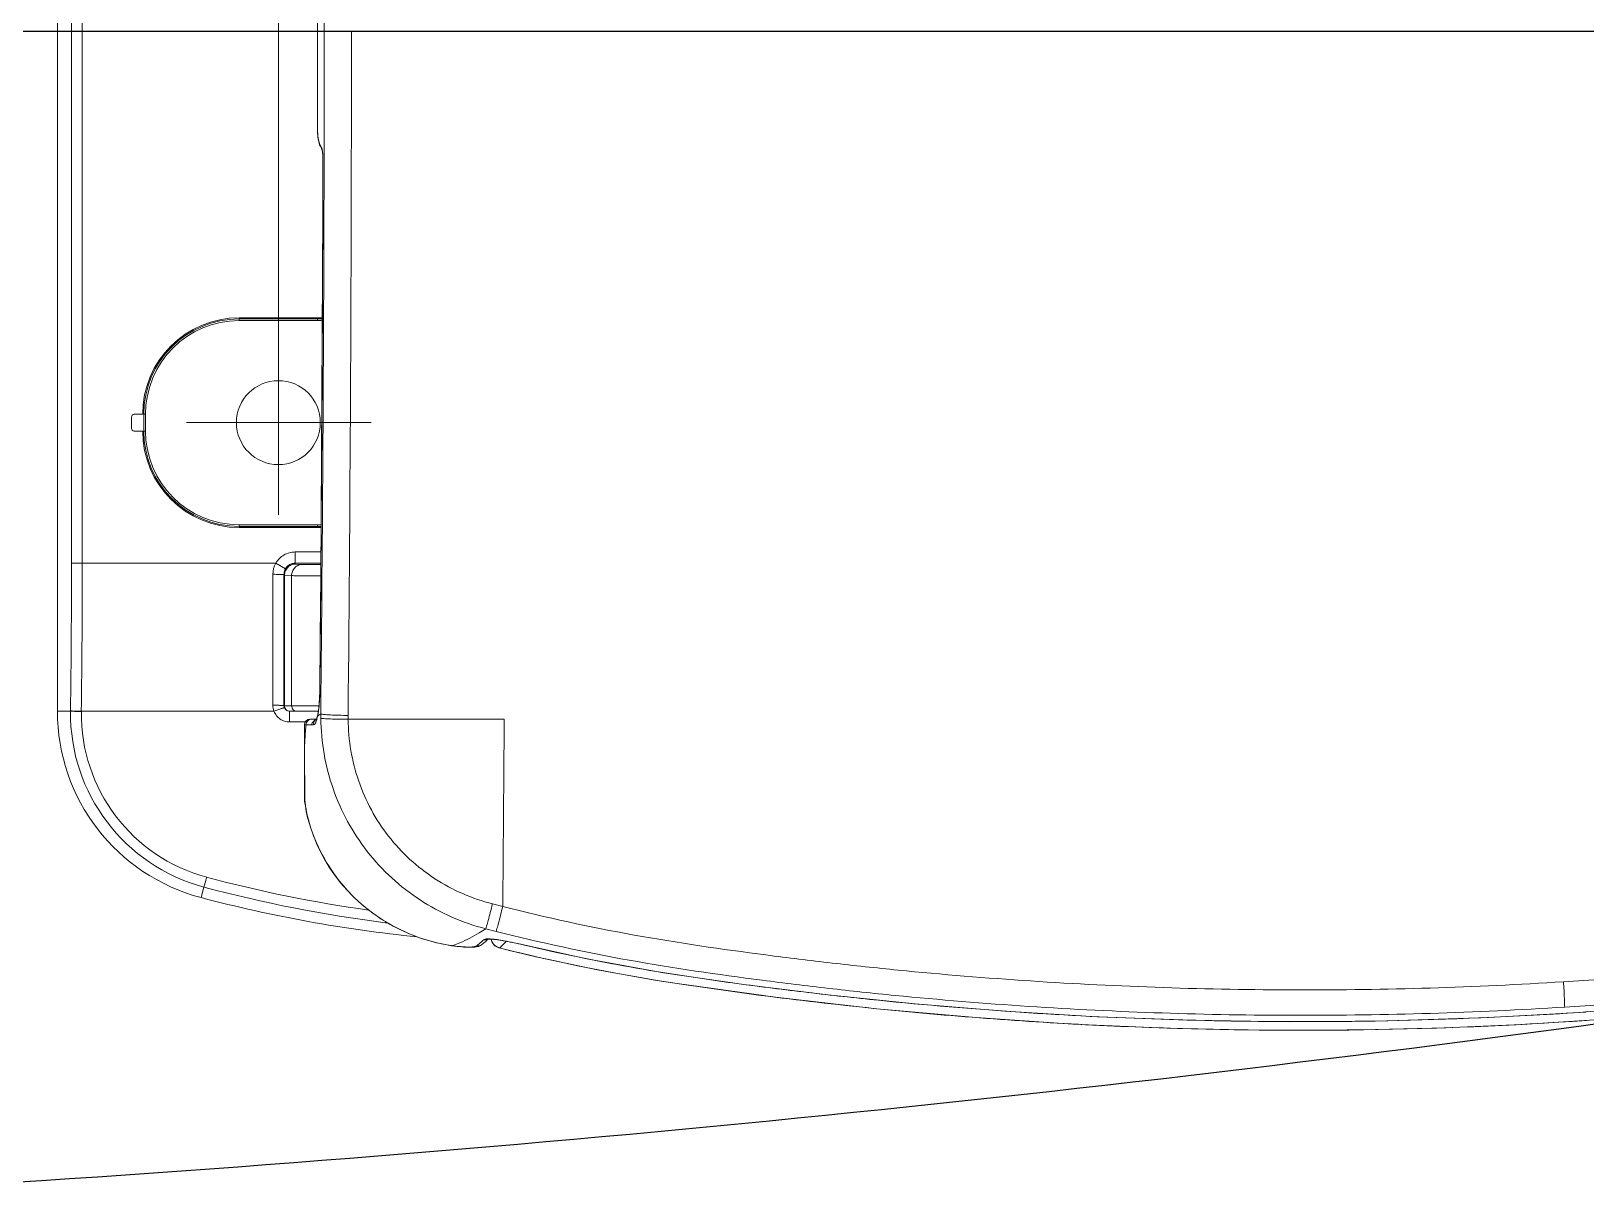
# Model space of a CAD drawing. Header units: millimetres. Extents: x 98197 to 106565, y 53890 to 60222.
# Drawn here: x 103041.14 to 103068.93, y 56491.83 to 56512.57 of the extents above; entities that cross this region are included whole.
import ezdxf

# ---------------------------------------------------------------- set-up
doc = ezdxf.new("R2010")
doc.units = ezdxf.units.MM
doc.header["$LTSCALE"] = 50
doc.header["$MEASUREMENT"] = 0
doc.linetypes.add('CENTER', pattern=[2, 1.25, -0.25, 0.25, -0.25])
doc.linetypes.add('HIDDEN', pattern=[0.375, 0.25, -0.125])
doc.layers.get('0').update_dxf_attribs({"color": 8, "linetype": 'CONTINUOUS'})

msp = doc.modelspace()

# ---------------------------------------------------------------- linework, layer by layer
at = {"lineweight": 13}
for p, q in [((103041.607, 56524.722), (103041.607, 56500.412)), ((103045.557, 56503.917), (103045.557, 56521.216)), ((103043.917, 56505.567), (103047.216, 56505.567)), ((103045.457, 56502.856), (103045.457, 56500.516)), ((103045.657, 56502.855), (103045.657, 56500.507)), ((103045.667, 56500.507), (103045.667, 56502.839)), ((103045.793, 56502.833), (103045.793, 56500.507)), ((103046.284, 56500.507), (103045.657, 56500.507)), ((103046.315, 56500.359), (103046.318, 56500.737)), ((103041.842, 56500.412), (103041.607, 56500.412)), ((103041.842, 56500.416), (103041.842, 56500.412)), ((103042.036, 56500.401), (103042.036, 56500.407)), ((103042.036, 56500.407), (103045.478, 56500.407)), ((103046.271, 56500.407), (103045.757, 56500.407)), ((103045.757, 56500.216), (103045.757, 56500.407)), ((103045.757, 56500.216), (103046.036, 56500.216)), ((103046.122, 56500.267), (103046.239, 56500.267)), ((103046.232, 56500.248), (103046.23, 56500.246)), ((103046.262, 56500.352), (103046.261, 56500.347)), ((103046.28, 56500.474), (103046.275, 56500.429)), ((103046.309, 56500.356), (103046.315, 56500.359)), ((103046.315, 56500.351), (103046.315, 56500.359)), ((103046.802, 56500.267), (103046.803, 56500.333)), ((103049.593, 56500.267), (103046.803, 56500.267)), ((103046.022, 56500.167), (103046.052, 56500.167)), ((103046.022, 56498.895), (103046.022, 56500.167)), ((103046.154, 56500.164), (103046.053, 56500.165)), ((103046.183, 56500.164), (103046.154, 56500.164)), ((103046.025, 56499.666), (103046.025, 56499.652)), ((103046.025, 56499.652), (103046.026, 56499.558)), ((103046.023, 56498.88), (103046.022, 56498.895)), ((103046.023, 56498.88), (103046.027, 56498.803)), ((103046.028, 56499.028), (103046.029, 56498.945)), ((103046.029, 56498.945), (103046.029, 56498.894)), ((103046.029, 56498.894), (103046.029, 56498.88)), ((103046.029, 56498.88), (103046.03, 56498.863)), ((103044.226, 56497.265), (103044.176, 56497.076)), ((103049.567, 56496.917), (103049.384, 56496.964)), ((103047.432, 56496.671), (103047.471, 56496.647)), ((103047.507, 56496.623), (103047.468, 56496.628)), ((103047.471, 56496.648), (103047.471, 56496.647)), ((103047.508, 56496.626), (103047.507, 56496.625)), ((103047.507, 56496.625), (103047.553, 56496.599)), ((103049.264, 56496.519), (103049.448, 56496.472)), ((103049.427, 56496.328), (103049.442, 56496.326)), ((103049.442, 56496.326), (103049.457, 56496.325)), ((103048.57, 56496.231), (103048.66, 56496.216)), ((103048.66, 56496.216), (103048.679, 56496.214)), ((103048.677, 56496.22), (103048.668, 56496.217)), ((103048.668, 56496.217), (103048.679, 56496.214)), ((103048.679, 56496.214), (103048.707, 56496.21)), ((103049.17, 56496.221), (103049.188, 56496.234)), ((103049.213, 56496.311), (103049.227, 56496.324)), ((103049.38, 56496.275), (103049.382, 56496.274)), ((103049.481, 56496.321), (103049.498, 56496.319)), ((103049.498, 56496.319), (103049.516, 56496.317)), ((103049.516, 56496.317), (103049.535, 56496.314)), ((103049.535, 56496.314), (103049.553, 56496.311)), ((103049.553, 56496.311), (103049.573, 56496.307)), ((103049.573, 56496.307), (103049.593, 56496.304)), ((103049.593, 56496.304), (103049.614, 56496.3)), ((103049.614, 56496.3), (103049.635, 56496.296)), ((103049.635, 56496.296), (103049.657, 56496.292)), ((103049.657, 56496.292), (103049.679, 56496.288)), ((103049.679, 56496.288), (103049.702, 56496.283)), ((103049.702, 56496.283), (103049.726, 56496.278)), ((103049.726, 56496.278), (103049.75, 56496.273)), ((103049.75, 56496.273), (103049.774, 56496.268)), ((103049.774, 56496.268), (103049.799, 56496.262)), ((103049.799, 56496.262), (103049.824, 56496.257)), ((103049.862, 56496.248), (103049.863, 56496.249)), ((103052.685, 56495.54), (103052.8, 56495.523)), ((103052.685, 56495.539), (103052.685, 56495.54)), ((103068.925, 56495.031), (103068.925, 56495.032)), ((103068.925, 56495.031), (103068.925, 56495.031))]:
    msp.add_line(p, q, dxfattribs=at)
at = {"lineweight": 13, "ltscale": 0.3}
for p, q in [((103041.86, 56522.077), (103041.86, 56503.057)), ((103042.053, 56503.057), (103042.053, 56522.077)), ((103046.257, 56512.69), (103046.257, 56512.23)), ((103046.257, 56512.567), (103046.259, 56512.567)), ((103046.377, 56512.567), (103046.863, 56512.567)), ((103046.257, 56512.23), (103046.256, 56511.805)), ((103046.256, 56511.805), (103046.256, 56511.38)), ((103046.294, 56510.558), (103046.329, 56510.485)), ((103046.298, 56510.523), (103046.302, 56510.513)), ((103046.337, 56510.441), (103046.302, 56510.514)), ((103046.375, 56510.441), (103046.375, 56510.514)), ((103046.337, 56510.441), (103046.337, 56510.442)), ((103046.348, 56510.376), (103046.349, 56510.365)), ((103046.351, 56510.32), (103046.351, 56510.298)), ((103046.374, 56510.297), (103046.375, 56510.364)), ((103046.375, 56510.364), (103046.375, 56510.441)), ((103044.857, 56507.442), (103046.257, 56507.442)), ((103044.857, 56507.422), (103046.257, 56507.422)), ((103044.857, 56507.392), (103044.857, 56507.422)), ((103044.857, 56507.392), (103046.257, 56507.392)), ((103046.257, 56507.422), (103046.257, 56507.392)), ((103042.932, 56505.667), (103042.932, 56505.467)), ((103043.132, 56505.717), (103042.982, 56505.717)), ((103043.152, 56505.417), (103043.152, 56505.717)), ((103043.152, 56505.717), (103043.182, 56505.717)), ((103043.182, 56505.417), (103043.182, 56505.717)), ((103042.982, 56505.417), (103043.132, 56505.417)), ((103043.182, 56505.417), (103043.152, 56505.417)), ((103046.257, 56503.742), (103044.857, 56503.742)), ((103044.857, 56503.712), (103044.857, 56503.742)), ((103044.857, 56503.712), (103046.257, 56503.712)), ((103046.257, 56503.692), (103044.857, 56503.692)), ((103046.257, 56503.742), (103046.257, 56503.712)), ((103045.512, 56503.057), (103041.86, 56503.057)), ((103045.512, 56503.057), (103045.685, 56502.956)), ((103046.318, 56503.255), (103045.857, 56503.255)), ((103045.857, 56503.039), (103045.857, 56503.255)), ((103045.857, 56503.055), (103046.316, 56503.055)), ((103045.864, 56503.039), (103045.99, 56503.033)), ((103045.667, 56502.839), (103045.793, 56502.833)), ((103046.169, 56502.829), (103046.112, 56502.83)), ((103046.228, 56502.829), (103046.169, 56502.829)), ((103046.314, 56502.829), (103046.228, 56502.829))]:
    msp.add_line(p, q, dxfattribs=at)
msp.add_line((103015.837, 56512.566), (103094.057, 56512.566))
at = {"linetype": 'CENTER', "lineweight": 13}
for p, q in [((103045.557, 56503.967), (103045.557, 56507.167)), ((103043.957, 56505.567), (103047.157, 56505.567))]:
    msp.add_line(p, q, dxfattribs=at)
at = {"lineweight": 13, "ltscale": 0.3}
for points in [[(103046.256, 56511.38), (103046.256, 56510.954), (103046.255, 56510.838)], [(103046.255, 56510.838), (103046.256, 56510.808), (103046.257, 56510.771), (103046.259, 56510.735), (103046.261, 56510.701)], [(103046.261, 56510.701), (103046.265, 56510.669), (103046.269, 56510.639), (103046.273, 56510.611)], [(103046.273, 56510.611), (103046.278, 56510.586), (103046.284, 56510.563), (103046.291, 56510.542), (103046.298, 56510.523)], [(103046.337, 56510.442), (103046.337, 56510.441), (103046.338, 56510.438), (103046.339, 56510.433), (103046.341, 56510.427)], [(103046.341, 56510.427), (103046.342, 56510.419), (103046.344, 56510.41), (103046.345, 56510.4), (103046.347, 56510.388), (103046.348, 56510.376)], [(103046.349, 56510.365), (103046.349, 56510.362), (103046.35, 56510.341), (103046.351, 56510.32)]]:
    msp.add_lwpolyline(points, dxfattribs=at)
at = {"lineweight": 13}
for points in [[(103046.351, 56510.297), (103046.349, 56509.311), (103046.346, 56508.228), (103046.341, 56507.144), (103046.336, 56506.061), (103046.33, 56504.978), (103046.322, 56503.895), (103046.314, 56502.813), (103046.305, 56501.73), (103046.296, 56500.737)], [(103046.296, 56500.737), (103046.294, 56500.678), (103046.292, 56500.624), (103046.289, 56500.571), (103046.285, 56500.521), (103046.28, 56500.474)], [(103046.242, 56500.275), (103046.238, 56500.263), (103046.234, 56500.255), (103046.232, 56500.248)], [(103046.251, 56500.306), (103046.247, 56500.29), (103046.242, 56500.275)], [(103046.261, 56500.347), (103046.256, 56500.325), (103046.251, 56500.306)], [(103046.275, 56500.429), (103046.269, 56500.389), (103046.262, 56500.352)], [(103046.027, 56498.803), (103046.039, 56498.713), (103046.056, 56498.614), (103046.08, 56498.509), (103046.111, 56498.397), (103046.149, 56498.28), (103046.194, 56498.157), (103046.247, 56498.03), (103046.31, 56497.898), (103046.383, 56497.761), (103046.467, 56497.623), (103046.562, 56497.483), (103046.669, 56497.343), (103046.785, 56497.209), (103046.91, 56497.08), (103047.042, 56496.958), (103047.175, 56496.85), (103047.305, 56496.755), (103047.432, 56496.671)], [(103067.781, 56494.809), (103069.27, 56494.902), (103070.722, 56495.028), (103072.136, 56495.204), (103073.509, 56495.432), (103074.846, 56495.706), (103076.152, 56496.025), (103077.423, 56496.386), (103078.653, 56496.784), (103079.759, 56497.184)], [(103047.471, 56496.647), (103047.483, 56496.64), (103047.495, 56496.633), (103047.507, 56496.625)], [(103047.553, 56496.599), (103047.674, 56496.534), (103047.795, 56496.475), (103047.915, 56496.422), (103048.034, 56496.376), (103048.15, 56496.336), (103048.263, 56496.302), (103048.371, 56496.273), (103048.473, 56496.25), (103048.57, 56496.231)], [(103049.279, 56496.31), (103049.296, 56496.325), (103049.305, 56496.333)], [(103049.296, 56496.332), (103049.296, 56496.332), (103049.296, 56496.332), (103049.296, 56496.332), (103049.296, 56496.332), (103049.297, 56496.332), (103049.298, 56496.332), (103049.3, 56496.333), (103049.301, 56496.333), (103049.303, 56496.333), (103049.306, 56496.333), (103049.308, 56496.333), (103049.311, 56496.334), (103049.313, 56496.334), (103049.316, 56496.334), (103049.32, 56496.334), (103049.323, 56496.334), (103049.327, 56496.334), (103049.331, 56496.334), (103049.335, 56496.334), (103049.339, 56496.334), (103049.344, 56496.334), (103049.348, 56496.334), (103049.353, 56496.334), (103049.358, 56496.334), (103049.364, 56496.333), (103049.369, 56496.333), (103049.375, 56496.333)], [(103049.359, 56496.333), (103049.36, 56496.328), (103049.367, 56496.304)], [(103049.375, 56496.333), (103049.381, 56496.332), (103049.387, 56496.332), (103049.393, 56496.331), (103049.399, 56496.331), (103049.406, 56496.33), (103049.413, 56496.33), (103049.42, 56496.329), (103049.427, 56496.328)], [(103049.457, 56496.325), (103049.473, 56496.323), (103049.481, 56496.321)], [(103048.707, 56496.21), (103048.751, 56496.205), (103048.793, 56496.2)], [(103048.793, 56496.2), (103048.832, 56496.196), (103048.87, 56496.193), (103048.905, 56496.191), (103048.938, 56496.189), (103048.968, 56496.189)], [(103048.968, 56496.189), (103048.997, 56496.188), (103049.023, 56496.189), (103049.048, 56496.19), (103049.071, 56496.193), (103049.092, 56496.196), (103049.113, 56496.2), (103049.132, 56496.205), (103049.151, 56496.212), (103049.17, 56496.221)], [(103049.188, 56496.234), (103049.193, 56496.238), (103049.21, 56496.252), (103049.228, 56496.266), (103049.245, 56496.28), (103049.262, 56496.295), (103049.279, 56496.31)], [(103049.367, 56496.304), (103049.377, 56496.281), (103049.38, 56496.275)], [(103049.38, 56496.275), (103049.393, 56496.254), (103049.409, 56496.234), (103049.428, 56496.217), (103049.449, 56496.201), (103049.472, 56496.189), (103049.496, 56496.18), (103049.506, 56496.177)], [(103049.506, 56496.177), (103049.787, 56496.108), (103050.159, 56496.021), (103050.532, 56495.938), (103050.906, 56495.858), (103051.28, 56495.784), (103051.653, 56495.713), (103052.027, 56495.646), (103052.4, 56495.584), (103052.685, 56495.539)], [(103049.824, 56496.257), (103049.85, 56496.251), (103049.862, 56496.248)], [(103049.862, 56496.248), (103051.072, 56495.981), (103052.443, 56495.734), (103053.877, 56495.523), (103055.377, 56495.338), (103056.935, 56495.177), (103058.54, 56495.046), (103060.193, 56494.947), (103061.892, 56494.884), (103063.625, 56494.858), (103065.388, 56494.874), (103067.184, 56494.933), (103068.925, 56495.031)], [(103052.685, 56495.54), (103054.443, 56495.295), (103056.254, 56495.09), (103058.026, 56494.931), (103059.754, 56494.817), (103061.44, 56494.744), (103063.086, 56494.709), (103064.691, 56494.71), (103066.255, 56494.745), (103067.781, 56494.809)], [(103068.925, 56495.032), (103070.018, 56495.114)]]:
    msp.add_lwpolyline(points, dxfattribs=at)
at = {"linetype": 'HIDDEN', "lineweight": 0, "ltscale": 30}
msp.add_circle((103045.557, 56505.567), 0.75, dxfattribs=at)
at = {"lineweight": 13}
for centre, radius, start, end in [((101807.448, 56512.56), 1239.415, 359.434754, 0.000282), ((101837.75, 56512.563), 1208.605, 359.439329, 359.892592), ((101842.847, 56512.561), 1203.529, 359.4371, 359.892247), ((102841.61, 56503.054), 200.25, 359.24538, 0.00081), ((102839.728, 56503.056), 202.325, 359.2496, 0.00006), ((103045.757, 56500.507), 0.1, 180, 270), ((103045.057, 56500.412), 3.45, 180, 255.1996), ((103045.058, 56500.372), 3.216, 179.2901, 255.0142), ((103045.058, 56500.362), 3.022, 179.2522, 255.0027), ((103046.122, 56500.167), 0.1, 90, 180), ((103046.285, 56500.167), 0.102, 149.4984, 165.2356), ((103045.046, 56500.577), 1.24, 346.7888, 348.3706), ((103044.549, 56503.241), 3.379, 300.4319, 301.3828), ((103045.075, 56500.57), 1.21, 348.4139, 349.3571), ((103050.349, 56500.335), 4.034, 179.7656, 180.7248), ((103050.227, 56499.665), 4.205, 174.6857, 179.986), ((103050.606, 56499.664), 4.581, 175.165, 178.7358), ((103050.414, 56499.65), 4.392, 173.2433, 174.7184), ((103050.679, 56499.659), 4.654, 174.4657, 175.1755), ((103050.683, 56499.659), 4.658, 173.7544, 174.4657), ((103046.285, 56500.167), 0.102, 165.2569, 181.6555), ((103050.529, 56499.667), 4.504, 178.7468, 180.0153), ((103247.237, 56500.347), 201.213, 180.22464, 180.37543), ((103046.746, 56498.897), 0.723, 181.2841, 182.609), ((103050.562, 56520.912), 24.297, 255.0045, 261.9729), ((103050.562, 56520.922), 24.491, 255.0061, 262.7421), ((103050.562, 56521.247), 25, 255.1996, 264.2002), ((103049.553, 56500.096), 4.028, 238.8721, 239.4768), ((103049.253, 56496.418), 0.0976, 299.1827, 307.8553), ((103049.556, 56496.372), 0.2, 191.1167, 202.8421), ((103049.029, 56498.836), 2.645, 260.4204, 262.166), ((103049.248, 56500.514), 4.336, 262.3187, 262.4701), ((103047.773, 56498.668), 2.61, 290.2627, 293.1925), ((103047.837, 56497.822), 2.044, 308.2244, 311.2819), ((103049.128, 56496.31), 0.097, 302.753, 308.2754), ((103047.703, 56497.977), 2.248, 311.2377, 312.1903), ((103049.555, 56496.372), 0.199, 202.856, 206.1758), ((103049.554, 56496.371), 0.198, 206.1749, 209.4972), ((103057.956, 56530.066), 34.926, 256.0052, 261.3211), ((103063.834, 56569.769), 74.91, 272.45802, 273.89737)]:
    msp.add_arc(centre, radius, start, end, dxfattribs=at)
at = {"lineweight": 13, "ltscale": 0.3}
for centre, radius, start, end in [((103045.486, 56510.307), 0.867, 3.8233, 4.3141), ((103044.857, 56505.717), 1.725, 90, 180), ((103046.257, 56505.717), 1.725, 87.1643, 90), ((103044.857, 56505.717), 1.705, 90, 180), ((103044.857, 56505.717), 1.675, 90, 180), ((103046.257, 56505.717), 1.705, 87.1421, 90), ((103046.257, 56505.717), 1.675, 87.0946, 90), ((103042.982, 56505.667), 0.05, 90, 180), ((103042.982, 56505.467), 0.05, 180, 270), ((103044.857, 56505.417), 1.725, 180, 270), ((103044.857, 56505.417), 1.705, 180, 270), ((103044.857, 56505.417), 1.675, 180, 270), ((103046.257, 56505.417), 1.675, 270, 272.1846), ((103046.257, 56505.417), 1.705, 270, 272.1372), ((103046.257, 56505.417), 1.725, 270, 272.1166), ((103045.855, 56502.855), 0.397, 149.612, 179.9926), ((103045.857, 56502.839), 0.2, 90.0002, 175.6074), ((103045.857, 56502.855), 0.2, 109.9059, 149.7145), ((103045.859, 56502.855), 0.201, 163.2195, 179.9555), ((103045.856, 56502.839), 0.198, 175.5672, 179.9923), ((103045.858, 56502.854), 0.201, 149.7366, 163.1504)]:
    msp.add_arc(centre, radius, start, end, dxfattribs=at)
msp.add_arc((103015.082, 56891.158), 400, 273.32991, 277.93357)
for points in [[(103046.377, 56512.567), (103046.377, 56513.251), (103046.376, 56513.935), (103046.375, 56514.619)], [(103046.259, 56512.567), (103046.259, 56513.143), (103046.258, 56513.719), (103046.257, 56514.295)], [(103046.257, 56510.838), (103046.258, 56511.414), (103046.259, 56511.99), (103046.259, 56512.567)], [(103046.375, 56510.514), (103046.376, 56511.198), (103046.377, 56511.882), (103046.377, 56512.567)], [(103046.294, 56510.558), (103046.292, 56510.562), (103046.29, 56510.566), (103046.288, 56510.571)], [(103046.302, 56510.514), (103046.295, 56510.527), (103046.293, 56510.543), (103046.294, 56510.558)], [(103046.337, 56510.441), (103046.331, 56510.455), (103046.328, 56510.47), (103046.329, 56510.485)], [(103046.332, 56510.477), (103046.331, 56510.48), (103046.33, 56510.482), (103046.329, 56510.485)], [(103046.351, 56510.372), (103046.349, 56510.37), (103046.349, 56510.367), (103046.349, 56510.365)], [(103045.857, 56503.055), (103045.834, 56503.055), (103045.811, 56503.051), (103045.789, 56503.043)]]:
    msp.add_open_spline(points, degree=3, dxfattribs=at)
for points, knots in [([(103046.255, 56510.838), (103046.255, 56510.838), (103046.256, 56510.839), (103046.257, 56510.838), (103046.257, 56510.838)], [0, 0, 0, 0, 0.249816, 1, 1, 1, 1]), ([(103046.27, 56510.646), (103046.268, 56510.66), (103046.26, 56510.724), (103046.257, 56510.788), (103046.257, 56510.838)], [0, 0, 0, 0, 0.223616, 1, 1, 1, 1]), ([(103046.288, 56510.571), (103046.286, 56510.576), (103046.279, 56510.6), (103046.274, 56510.626), (103046.27, 56510.646)], [0, 0, 0, 0, 0.20655, 1, 1, 1, 1]), ([(103046.345, 56510.419), (103046.345, 56510.425), (103046.341, 56510.444), (103046.337, 56510.464), (103046.332, 56510.477)], [0, 0, 0, 0, 0.296298, 1, 1, 1, 1]), ([(103046.351, 56510.372), (103046.35, 56510.376), (103046.349, 56510.392), (103046.347, 56510.408), (103046.345, 56510.419)], [0, 0, 0, 0, 0.262648, 1, 1, 1, 1]), ([(103046.353, 56510.297), (103046.353, 56510.303), (103046.353, 56510.325), (103046.352, 56510.348), (103046.351, 56510.365)], [0, 0, 0, 0, 0.254314, 1, 1, 1, 1]), ([(103046.351, 56510.297), (103046.351, 56510.297), (103046.352, 56510.297), (103046.353, 56510.297), (103046.353, 56510.297)], [0, 0, 0, 0, 0.251713, 1, 1, 1, 1]), ([(103045.857, 56503.255), (103045.823, 56503.255), (103045.753, 56503.246), (103045.656, 56503.206), (103045.572, 56503.142), (103045.53, 56503.086), (103045.512, 56503.057)], [0, 0, 0, 0, 0.25, 0.5, 0.75, 1, 1, 1, 1]), ([(103045.667, 56502.839), (103045.667, 56502.865), (103045.677, 56502.917), (103045.721, 56502.984), (103045.786, 56503.028), (103045.838, 56503.039), (103045.864, 56503.039)], [0, 0, 0, 0, 0.25172, 0.502412, 0.751717, 1, 1, 1, 1]), ([(103045.99, 56503.033), (103045.966, 56503.032), (103045.914, 56503.022), (103045.847, 56502.978), (103045.803, 56502.91), (103045.794, 56502.857), (103045.793, 56502.833)], [0, 0, 0, 0, 0.238371, 0.497511, 0.758224, 1, 1, 1, 1]), ([(103045.857, 56503.039), (103045.857, 56503.039), (103045.858, 56503.039), (103045.859, 56503.039), (103045.861, 56503.039), (103045.863, 56503.039), (103045.864, 56503.039)], [0, 0, 0, 0, 0.066929, 0.254874, 0.565981, 1, 1, 1, 1]), ([(103046.316, 56503.029), (103046.277, 56503.029), (103046.205, 56503.03), (103046.11, 56503.03), (103046.041, 56503.031), (103046.004, 56503.032), (103045.99, 56503.033)], [0, 0, 0, 0, 0.36001, 0.659611, 0.877952, 1, 1, 1, 1]), ([(103045.457, 56502.856), (103045.47, 56502.856), (103045.496, 56502.856), (103045.533, 56502.855), (103045.567, 56502.855), (103045.593, 56502.855), (103045.612, 56502.855), (103045.623, 56502.855), (103045.633, 56502.855), (103045.642, 56502.855), (103045.648, 56502.855), (103045.653, 56502.855), (103045.655, 56502.855), (103045.656, 56502.855), (103045.657, 56502.855), (103045.657, 56502.855), (103045.657, 56502.855)], [0, 0, 0, 0, 0.194921, 0.382689, 0.555486, 0.706965, 0.772896, 0.831367, 0.881819, 0.923805, 0.956886, 0.980722, 0.989119, 0.995142, 0.998773, 1, 1, 1, 1]), ([(103045.667, 56502.839), (103045.665, 56502.839), (103045.663, 56502.839), (103045.66, 56502.839), (103045.659, 56502.839), (103045.657, 56502.839), (103045.657, 56502.839)], [0, 0, 0, 0, 0.435575, 0.747528, 0.935398, 1, 1, 1, 1]), ([(103046.112, 56502.83), (103046.042, 56502.83), (103045.95, 56502.83), (103045.844, 56502.831), (103045.807, 56502.832), (103045.793, 56502.833)], [0, 0, 0, 0, 0.656475, 0.872405, 1, 1, 1, 1])]:
    msp.add_open_spline(points, degree=3, knots=knots, dxfattribs=at)
at = {"lineweight": 13}
for points, knots in [([(103068.525, 56495.572), (103069.005, 56495.603), (103069.724, 56495.654), (103070.682, 56495.745), (103071.637, 56495.855), (103072.827, 56496.03), (103074.245, 56496.298), (103075.65, 56496.626), (103077.041, 56497.01), (103078.415, 56497.448), (103079.771, 56497.943), (103081.1, 56498.506), (103082.393, 56499.148), (103083.645, 56499.866), (103084.853, 56500.657), (103086.011, 56501.518), (103086.931, 56502.293), (103087.638, 56502.945), (103088.327, 56503.616), (103088.822, 56504.141), (103089.141, 56504.501)], [0, 0, 0, 0, 0.062499, 0.093749, 0.124999, 0.1875, 0.25, 0.312499, 0.375, 0.4375, 0.5, 0.5625, 0.624998, 0.687498, 0.749999, 0.812499, 0.874998, 0.906251, 0.937503, 1, 1, 1, 1]), ([(103089.481, 56504.193), (103088.831, 56503.457), (103087.439, 56502.06), (103085.506, 56500.535), (103083.863, 56499.463), (103082.593, 56498.735), (103081.281, 56498.085), (103079.93, 56497.517), (103078.552, 56497.014), (103077.156, 56496.568), (103075.747, 56496.18), (103074.326, 56495.851), (103072.894, 56495.58), (103071.452, 56495.368), (103070.001, 56495.216), (103069.03, 56495.149), (103068.546, 56495.119)], [0, 0, 0, 0, 0.125742, 0.251762, 0.31432, 0.376674, 0.439041, 0.501579, 0.564227, 0.626744, 0.689053, 0.751224, 0.813341, 0.875506, 0.937832, 1, 1, 1, 1]), ([(103045.657, 56500.507), (103045.657, 56500.507), (103045.656, 56500.508), (103045.653, 56500.509), (103045.648, 56500.509), (103045.638, 56500.511), (103045.622, 56500.512), (103045.597, 56500.513), (103045.567, 56500.514), (103045.533, 56500.515), (103045.496, 56500.516), (103045.47, 56500.516), (103045.457, 56500.516)], [0, 0, 0, 0, 0.006646, 0.021697, 0.045837, 0.079045, 0.171396, 0.295463, 0.446438, 0.618673, 0.805816, 1, 1, 1, 1]), ([(103045.765, 56500.407), (103045.752, 56500.407), (103045.726, 56500.412), (103045.694, 56500.434), (103045.672, 56500.467), (103045.667, 56500.494), (103045.667, 56500.507)], [0, 0, 0, 0, 0.24823, 0.4975, 0.748235, 1, 1, 1, 1]), ([(103045.793, 56500.507), (103045.793, 56500.494), (103045.799, 56500.467), (103045.82, 56500.434), (103045.853, 56500.412), (103045.879, 56500.407), (103045.892, 56500.407)], [0, 0, 0, 0, 0.251765, 0.5025, 0.75177, 1, 1, 1, 1]), ([(103046.297, 56500.736), (103046.297, 56500.715), (103046.295, 56500.633), (103046.291, 56500.551), (103046.285, 56500.49)], [0, 0, 0, 0, 0.25912, 1, 1, 1, 1]), ([(103046.296, 56500.737), (103046.296, 56500.737), (103046.296, 56500.736), (103046.297, 56500.736), (103046.297, 56500.736)], [0, 0, 0, 0, 0.314608, 1, 1, 1, 1]), ([(103041.842, 56500.416), (103041.851, 56500.415), (103041.875, 56500.412), (103041.918, 56500.41), (103041.974, 56500.408), (103042.014, 56500.407), (103042.036, 56500.407)], [0, 0, 0, 0, 0.139887, 0.370458, 0.66765, 1, 1, 1, 1]), ([(103042.036, 56500.402), (103042.015, 56500.402), (103041.974, 56500.403), (103041.918, 56500.405), (103041.875, 56500.408), (103041.851, 56500.41), (103041.842, 56500.412)], [0, 0, 0, 0, 0.323468, 0.629472, 0.865249, 1, 1, 1, 1]), ([(103045.664, 56500.47), (103045.664, 56500.47), (103045.662, 56500.47), (103045.66, 56500.47), (103045.655, 56500.469), (103045.646, 56500.467), (103045.63, 56500.462), (103045.607, 56500.454), (103045.579, 56500.445), (103045.548, 56500.433), (103045.514, 56500.42), (103045.49, 56500.411), (103045.478, 56500.407)], [0, 0, 0, 0, 0.006558, 0.021515, 0.045534, 0.07859, 0.170585, 0.294294, 0.445031, 0.617282, 0.804842, 1, 1, 1, 1]), ([(103045.478, 56500.407), (103045.489, 56500.379), (103045.519, 56500.326), (103045.586, 56500.265), (103045.668, 56500.225), (103045.728, 56500.216), (103045.757, 56500.216)], [0, 0, 0, 0, 0.249887, 0.499864, 0.749914, 1, 1, 1, 1]), ([(103046.151, 56500.267), (103046.126, 56500.267), (103046.073, 56500.245), (103046.053, 56500.192), (103046.053, 56500.167)], [0, 0, 0, 0, 0.496732, 1, 1, 1, 1]), ([(103046.154, 56500.164), (103046.154, 56500.176), (103046.16, 56500.2), (103046.187, 56500.236), (103046.217, 56500.253), (103046.236, 56500.26)], [0, 0, 0, 0, 0.278366, 0.530686, 1, 1, 1, 1]), ([(103046.229, 56500.215), (103046.229, 56500.214), (103046.226, 56500.207), (103046.223, 56500.201), (103046.221, 56500.197)], [0, 0, 0, 0, 0.265986, 1, 1, 1, 1]), ([(103046.253, 56500.294), (103046.251, 56500.286), (103046.245, 56500.26), (103046.237, 56500.233), (103046.229, 56500.215)], [0, 0, 0, 0, 0.283939, 1, 1, 1, 1]), ([(103046.285, 56500.49), (103046.283, 56500.477), (103046.278, 56500.429), (103046.271, 56500.381), (103046.264, 56500.347)], [0, 0, 0, 0, 0.268852, 1, 1, 1, 1]), ([(103046.803, 56500.333), (103046.747, 56500.334), (103046.641, 56500.336), (103046.515, 56500.341), (103046.429, 56500.346), (103046.379, 56500.35), (103046.343, 56500.354), (103046.322, 56500.357), (103046.315, 56500.359)], [0, 0, 0, 0, 0.344, 0.647251, 0.772261, 0.874626, 0.951226, 1, 1, 1, 1]), ([(103049.264, 56496.519), (103049.056, 56496.572), (103048.649, 56496.713), (103048.081, 56497.02), (103047.571, 56497.416), (103047.133, 56497.89), (103046.779, 56498.429), (103046.519, 56499.019), (103046.357, 56499.642), (103046.318, 56500.07), (103046.315, 56500.283)], [0, 0, 0, 0, 0.125184, 0.250517, 0.375272, 0.500555, 0.625454, 0.750421, 0.875215, 1, 1, 1, 1]), ([(103046.803, 56500.267), (103046.748, 56500.266), (103046.643, 56500.266), (103046.5, 56500.269), (103046.399, 56500.273), (103046.342, 56500.279), (103046.322, 56500.282), (103046.315, 56500.283)], [0, 0, 0, 0, 0.333711, 0.646805, 0.879591, 0.954079, 1, 1, 1, 1]), ([(103046.803, 56500.267), (103046.807, 56500.079), (103046.837, 56499.703), (103046.978, 56499.155), (103047.205, 56498.637), (103047.515, 56498.164), (103047.899, 56497.749), (103048.346, 56497.402), (103048.845, 56497.133), (103049.202, 56497.012), (103049.384, 56496.964)], [0, 0, 0, 0, 0.124965, 0.249893, 0.37486, 0.499807, 0.624788, 0.749825, 0.874886, 1, 1, 1, 1]), ([(103049.567, 56496.917), (103049.57, 56497.196), (103049.579, 56498.313), (103049.587, 56499.429), (103049.593, 56500.267)], [0, 0, 0, 0, 0.249915, 1, 1, 1, 1]), ([(103046.221, 56500.197), (103046.218, 56500.192), (103046.21, 56500.177), (103046.195, 56500.164), (103046.183, 56500.164)], [0, 0, 0, 0, 0.333102, 1, 1, 1, 1]), ([(103046.039, 56498.727), (103046.037, 56498.739), (103046.03, 56498.784), (103046.025, 56498.83), (103046.023, 56498.864)], [0, 0, 0, 0, 0.265909, 1, 1, 1, 1]), ([(103046.03, 56498.863), (103046.03, 56498.854), (103046.031, 56498.813), (103046.035, 56498.772), (103046.039, 56498.741)], [0, 0, 0, 0, 0.231146, 1, 1, 1, 1]), ([(103046.039, 56498.741), (103046.04, 56498.733), (103046.044, 56498.702), (103046.05, 56498.671), (103046.054, 56498.647)], [0, 0, 0, 0, 0.242619, 1, 1, 1, 1]), ([(103046.054, 56498.647), (103046.07, 56498.559), (103046.115, 56498.379), (103046.245, 56498.013), (103046.49, 56497.553), (103046.911, 56497.046), (103047.272, 56496.768), (103047.471, 56496.648)], [0, 0, 0, 0, 0.106951, 0.220337, 0.462591, 0.722846, 1, 1, 1, 1]), ([(103044.226, 56497.265), (103044.233, 56497.287), (103044.249, 56497.346), (103044.266, 56497.405), (103044.276, 56497.442)], [0, 0, 0, 0, 0.368568, 1, 1, 1, 1]), ([(103049.384, 56496.964), (103049.371, 56496.912), (103049.346, 56496.814), (103049.311, 56496.682), (103049.284, 56496.585), (103049.27, 56496.535), (103049.264, 56496.519)], [0, 0, 0, 0, 0.343601, 0.659163, 0.888051, 1, 1, 1, 1]), ([(103049.567, 56496.917), (103049.554, 56496.866), (103049.529, 56496.768), (103049.495, 56496.636), (103049.468, 56496.539), (103049.454, 56496.489), (103049.448, 56496.472)], [0, 0, 0, 0, 0.344653, 0.659199, 0.885454, 1, 1, 1, 1]), ([(103049.567, 56496.917), (103050.343, 56496.721), (103051.903, 56496.381), (103053.876, 56496.098), (103055.451, 56495.904), (103057.026, 56495.736), (103059, 56495.574), (103061.374, 56495.456), (103064.551, 56495.399), (103066.936, 56495.472), (103068.525, 56495.572)], [0, 0, 0, 0, 0.125941, 0.250936, 0.313308, 0.37564, 0.500229, 0.624833, 0.749583, 1, 1, 1, 1]), ([(103047.508, 56496.626), (103047.598, 56496.573), (103047.94, 56496.394), (103048.313, 56496.275), (103048.589, 56496.229)], [0, 0, 0, 0, 0.272375, 1, 1, 1, 1]), ([(103049.264, 56496.519), (103049.226, 56496.494), (103049.077, 56496.401), (103048.921, 56496.32), (103048.801, 56496.269)], [0, 0, 0, 0, 0.258884, 1, 1, 1, 1]), ([(103049.227, 56496.324), (103049.24, 56496.32), (103049.265, 56496.319), (103049.29, 56496.327), (103049.301, 56496.333)], [0, 0, 0, 0, 0.501218, 1, 1, 1, 1]), ([(103049.238, 56496.329), (103049.237, 56496.329), (103049.233, 56496.328), (103049.23, 56496.326), (103049.227, 56496.324)], [0, 0, 0, 0, 0.283744, 1, 1, 1, 1]), ([(103049.275, 56496.337), (103049.271, 56496.336), (103049.259, 56496.335), (103049.246, 56496.333), (103049.238, 56496.329)], [0, 0, 0, 0, 0.29993, 1, 1, 1, 1]), ([(103049.302, 56496.338), (103049.3, 56496.338), (103049.291, 56496.338), (103049.282, 56496.337), (103049.275, 56496.337)], [0, 0, 0, 0, 0.267809, 1, 1, 1, 1]), ([(103049.413, 56496.331), (103049.403, 56496.332), (103049.366, 56496.336), (103049.329, 56496.338), (103049.302, 56496.338)], [0, 0, 0, 0, 0.285059, 1, 1, 1, 1]), ([(103049.863, 56496.249), (103049.783, 56496.268), (103049.634, 56496.3), (103049.483, 56496.324), (103049.413, 56496.331)], [0, 0, 0, 0, 0.538729, 1, 1, 1, 1]), ([(103068.546, 56495.119), (103066.947, 56495.019), (103064.547, 56494.946), (103061.352, 56495.002), (103058.963, 56495.12), (103056.977, 56495.283), (103055.392, 56495.451), (103053.804, 56495.646), (103051.812, 56495.931), (103050.234, 56496.274), (103049.448, 56496.472)], [0, 0, 0, 0, 0.250099, 0.374678, 0.499108, 0.623544, 0.685817, 0.748102, 0.873314, 1, 1, 1, 1]), ([(103048.814, 56496.2), (103048.804, 56496.201), (103048.759, 56496.205), (103048.714, 56496.21), (103048.68, 56496.215)], [0, 0, 0, 0, 0.234518, 1, 1, 1, 1]), ([(103049.102, 56496.216), (103049.091, 56496.208), (103049.058, 56496.198), (103048.997, 56496.191), (103048.913, 56496.192), (103048.85, 56496.197), (103048.814, 56496.2)], [0, 0, 0, 0, 0.135947, 0.346734, 0.635348, 1, 1, 1, 1]), ([(103049.102, 56496.216), (103049.115, 56496.213), (103049.143, 56496.211), (103049.169, 56496.221), (103049.181, 56496.229)], [0, 0, 0, 0, 0.500952, 1, 1, 1, 1]), ([(103049.382, 56496.274), (103049.395, 56496.25), (103049.432, 56496.208), (103049.483, 56496.183), (103049.509, 56496.177)], [0, 0, 0, 0, 0.501631, 1, 1, 1, 1]), ([(103049.509, 56496.177), (103049.52, 56496.186), (103049.563, 56496.225), (103049.605, 56496.265), (103049.636, 56496.296)], [0, 0, 0, 0, 0.244024, 1, 1, 1, 1]), ([(103053.6, 56495.562), (103052.973, 56495.649), (103051.72, 56495.841), (103050.479, 56496.101), (103049.863, 56496.249)], [0, 0, 0, 0, 0.499662, 1, 1, 1, 1]), ([(103052.8, 56495.523), (103053.469, 56495.422), (103054.808, 56495.242), (103056.823, 56495.026), (103058.843, 56494.863), (103061.539, 56494.72), (103064.907, 56494.678), (103067.596, 56494.788), (103068.936, 56494.88)], [0, 0, 0, 0, 0.125322, 0.250535, 0.375779, 0.501109, 0.751018, 1, 1, 1, 1]), ([(103067.046, 56494.928), (103065.929, 56494.88), (103063.129, 56494.823), (103059.483, 56494.953), (103056.543, 56495.207), (103054.861, 56495.397), (103054.02, 56495.504), (103053.6, 56495.562)], [0, 0, 0, 0, 0.248901, 0.6232, 0.811286, 0.905613, 1, 1, 1, 1]), ([(103068.546, 56495.119), (103068.546, 56495.136), (103068.544, 56495.188), (103068.541, 56495.287), (103068.534, 56495.421), (103068.528, 56495.52), (103068.525, 56495.572)], [0, 0, 0, 0, 0.114539, 0.340353, 0.654541, 1, 1, 1, 1])]:
    msp.add_open_spline(points, degree=3, knots=knots, dxfattribs=at)
for points in [[(103045.478, 56500.407), (103045.465, 56500.441), (103045.457, 56500.479), (103045.457, 56500.516)], [(103046.234, 56500.254), (103046.219, 56500.246), (103046.206, 56500.233), (103046.197, 56500.218)], [(103046.261, 56500.347), (103046.259, 56500.341), (103046.259, 56500.334), (103046.261, 56500.327)], [(103046.025, 56499.652), (103046.024, 56499.657), (103046.022, 56499.661), (103046.022, 56499.666)], [(103046.03, 56498.863), (103046.025, 56498.873), (103046.022, 56498.884), (103046.022, 56498.895)], [(103049.509, 56496.177), (103049.508, 56496.177), (103049.507, 56496.177), (103049.506, 56496.177)]]:
    msp.add_open_spline(points, degree=3, dxfattribs=at)

doc.saveas('drawing.dxf')
